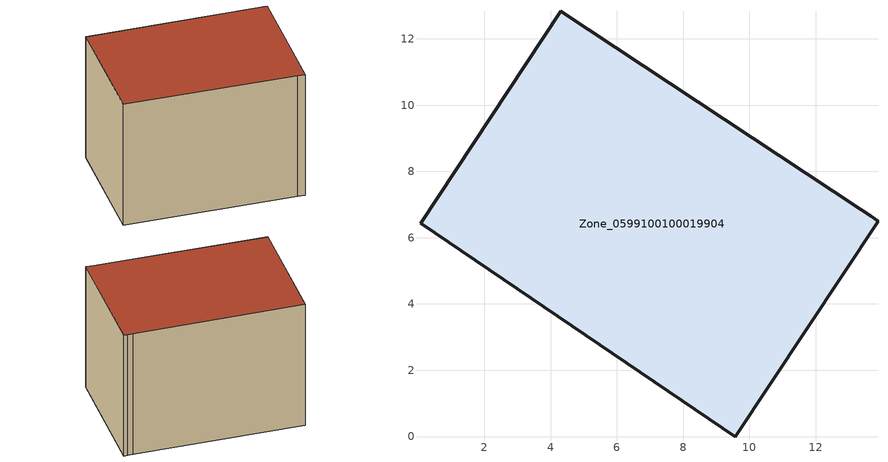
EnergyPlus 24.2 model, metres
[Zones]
Zone_0599100100019904
 floor ground (C_G): 9.58,0 9.2,0.25 0.07,6.44 4.3,12.83 13.37,6.84 13.67,6.64 13.88,6.5 z1.63
 wall outside (C_F): 13.37,6.84 4.3,12.83 0.07,6.44 9.2,0.25 9.58,0 13.88,6.5 13.67,6.64 13.37,6.84 z1.63:10.42
 roof outside (C_R): 9.2,0.25 9.58,0 13.88,6.5 13.67,6.64 13.37,6.84 4.3,12.83 0.07,6.44 z10.42
[BUILDING]
Pand.0599100100019904: North Axis=0; Terrain=City; Loads Convergence Tolerance Value=0.04; Temperature Convergence Tolerance Value=0.4; Solar Distribution=FullExterior; Maximum Number of Warmup Days=25; Minimum Number of Warmup Days=1
[Site:Location]
Rotterdam.The.Hague.AP_ZH_NLD Design_Conditions: Latitude=51.96; Longitude=4.45; Time Zone=1; Elevation=-4.5
[SITE:GROUNDTEMPERATURE:BUILDINGSURFACE]
18, 18, 18, 18, 18, 18, 18, 18, 18, 18, 18, 18
[MATERIAL] Thermal Absorptance=0.9; Solar Absorptance=0.7; Visible Absorptance=0.7
Name | Roughness | Thickness | Conductivity | Density | Specific Heat
G.D.2015-2018 | MediumSmooth | 0.15 | 0.0428571 | 540 | 1210
F.D.2015-2018 | Rough | 0.3 | 0.0666667 | 1920 | 840
R.D.2015-2018 | MediumRough | 0.2 | 0.0333333 | 1500 | 1000
[CONSTRUCTION]
C_G: G.D.2015-2018
C_F: F.D.2015-2018
C_R: R.D.2015-2018
[ZONE]
Zone_0599100100019904: Type=1; Multiplier=1; Ceiling Height=Autocalculate; Volume=Autocalculate; Floor Area=autocalculate; Part of Total Floor Area=Yes
[ZONEINFILTRATION:DESIGNFLOWRATE]
Infil_Zone_0599100100019904: Zone or ZoneList or Space or SpaceList=Zone_0599100100019904; Schedule=AlwaysOn; Design Flow Rate Calculation Method=Flow/Area; Flow Rate per Floor Area=0.0021; Constant Term Coefficient=1; Temperature Term Coefficient=0; Velocity Term Coefficient=0; Velocity Squared Term Coefficient=0
[HVACTEMPLATE:ZONE:IDEALLOADSAIRSYSTEM]
Zone_0599100100019904: Maximum Heating Supply Air Temperature=50; Minimum Cooling Supply Air Temperature=13; Maximum Heating Supply Air Humidity Ratio=0.0156; Minimum Cooling Supply Air Humidity Ratio=0.0077; Heating Limit=NoLimit; Cooling Limit=NoLimit; Dehumidification Control Type=ConstantSensibleHeatRatio; Cooling Sensible Heat Ratio=0.7; Dehumidification Setpoint=60; Humidification Control Type=None; Humidification Setpoint=30; Outdoor Air Method=None; Outdoor Air Flow Rate per Person=0.00944; Outdoor Air Flow Rate per Zone Floor Area=0; Outdoor Air Flow Rate per Zone=0; Demand Controlled Ventilation Type=None; Outdoor Air Economizer Type=NoEconomizer; Heat Recovery Type=None; Sensible Heat Recovery Effectiveness=0.7; Latent Heat Recovery Effectiveness=0.65
[ZONECONTROL:THERMOSTAT]
ThermostatControl_Zone_0599100100019904: Zone or ZoneList=Zone_0599100100019904; Control Type Schedule=DualSetpointControlType; Control 1=Thermostat_Zone_0599100100019904; Temperature Difference Between Cutout And Setpoint=0
[THERMOSTATSETPOINT:DUALSETPOINT]
Thermostat_Zone_0599100100019904: Heating Setpoint Temperature Schedule=HeatingSetpoint_Zone_0599100100019904; Cooling Setpoint Temperature Schedule=CoolingSetpoint_Zone_0599100100019904
[SCHEDULE:COMPACT]
HeatingSetpoint_Zone_0599100100019904: Through: 12/31, For: AllDays, Until: 24:00, 21
CoolingSetpoint_Zone_0599100100019904: Through: 12/31, For: AllDays, Until: 24:00, 24
DualSetpointControlType: Through: 12/31, For: AllDays, Until: 24:00, 4
AlwaysOn: Through: 12/31, For: AllDays, Until: 24:00, 1
